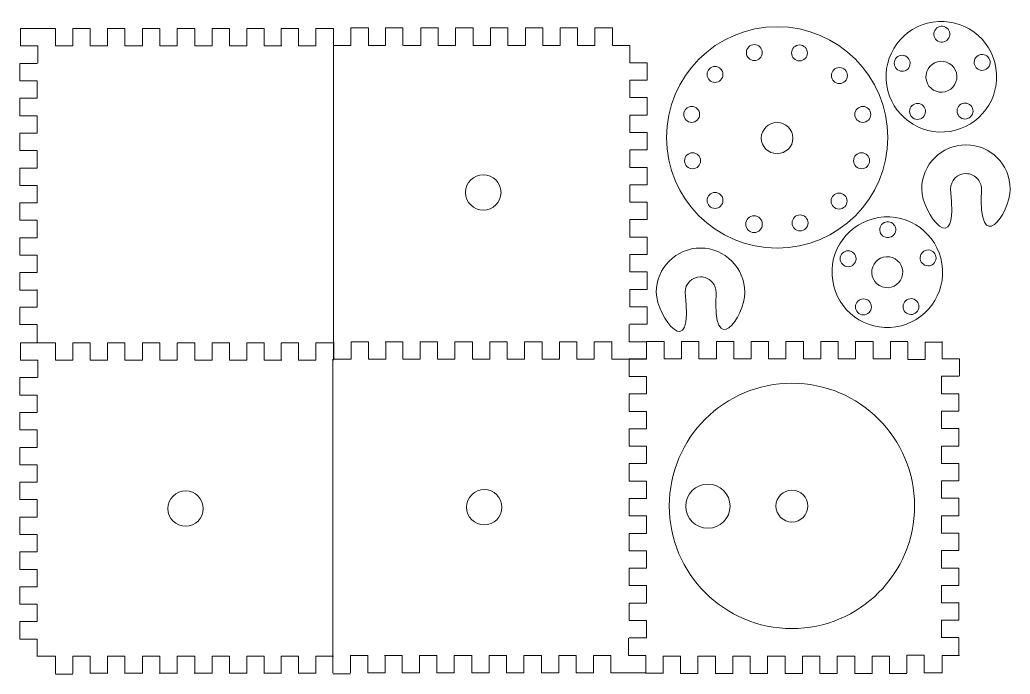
# Model space of a CAD drawing. Header units: inches. Extents: x -11.8 to 6.8, y 1.6 to 9.
# Drawn here: x -11.77 to -0.57, y 1.56 to 8.95 of the extents above; entities that cross this region are included whole.
import ezdxf

# ---------------------------------------------------------------- set-up
doc = ezdxf.new("R2010")
doc.units = ezdxf.units.IN
doc.header["$MEASUREMENT"] = 0
doc.layers.add('Layer 1', color=7, linetype='Continuous')

msp = doc.modelspace()

# ---------------------------------------------------------------- linework, layer by layer
at = {"layer": 'Layer 1', "color": 250, "lineweight": 9}
for centre, major_axis, ratio in [((-3.207, 7.621), (0, 1.251), 0.999094), ((-3.465, 8.58), (0, 0.09), 1), ((-2.954, 8.576), (0, 0.09), 1), ((-3.909, 8.333), (0, 0.09), 1), ((-2.503, 8.32), (0, 0.09), 1), ((-4.173, 7.882), (0, 0.09), 1), ((-2.239, 7.882), (0, 0.09), 1), ((-3.207, 7.614), (0.179, 0), 0.979593), ((-4.163, 7.358), (0, 0.09), 1), ((-2.253, 7.358), (0, 0.09), 1), ((-3.909, 6.91), (0, 0.09), 1), ((-2.507, 6.903), (0, 0.09), 1), ((-3.468, 6.642), (0, 0.095), 0.984376), ((-2.948, 6.656), (0, 0.09), 1), ((-3.04, 3.459), (0, 1.386), 0.999878), ((-3.989, 3.456), (0, 0.25), 1), ((-6.517, 3.444), (0, 0.2), 1), ((-3.04, 3.457), (0, 0.18), 1)]:
    msp.add_ellipse(centre, major_axis=major_axis, ratio=ratio, dxfattribs=at)
at = {"layer": 'Layer 1', "lineweight": 9}
for points in [[(-11.562, 8.853), (-11.562, 8.853), (-11.759, 8.853), (-11.759, 8.853)], [(-11.759, 8.853), (-11.759, 8.853), (-11.759, 8.656), (-11.759, 8.656)], [(-11.562, 8.853), (-11.562, 8.853), (-11.365, 8.853), (-11.365, 8.853)], [(-11.365, 8.853), (-11.365, 8.853), (-11.365, 8.656), (-11.365, 8.656)], [(-11.168, 8.656), (-11.168, 8.656), (-11.168, 8.853), (-11.168, 8.853)], [(-11.168, 8.853), (-11.168, 8.853), (-10.971, 8.853), (-10.971, 8.853)], [(-10.971, 8.853), (-10.971, 8.853), (-10.971, 8.656), (-10.971, 8.656)], [(-10.775, 8.656), (-10.775, 8.656), (-10.775, 8.853), (-10.775, 8.853)], [(-10.775, 8.853), (-10.775, 8.853), (-10.578, 8.853), (-10.578, 8.853)], [(-10.578, 8.853), (-10.578, 8.853), (-10.578, 8.656), (-10.578, 8.656)], [(-10.381, 8.656), (-10.381, 8.656), (-10.381, 8.853), (-10.381, 8.853)], [(-10.381, 8.853), (-10.381, 8.853), (-10.184, 8.853), (-10.184, 8.853)], [(-10.184, 8.853), (-10.184, 8.853), (-10.184, 8.656), (-10.184, 8.656)], [(-9.987, 8.656), (-9.987, 8.656), (-9.987, 8.853), (-9.987, 8.853)], [(-9.987, 8.853), (-9.987, 8.853), (-9.79, 8.853), (-9.79, 8.853)], [(-9.79, 8.853), (-9.79, 8.853), (-9.79, 8.656), (-9.79, 8.656)], [(-9.593, 8.656), (-9.593, 8.656), (-9.593, 8.853), (-9.593, 8.853)], [(-9.593, 8.853), (-9.593, 8.853), (-9.397, 8.853), (-9.397, 8.853)], [(-9.397, 8.853), (-9.397, 8.853), (-9.397, 8.656), (-9.397, 8.656)], [(-9.2, 8.656), (-9.2, 8.656), (-9.2, 8.853), (-9.2, 8.853)], [(-9.2, 8.853), (-9.2, 8.853), (-9.003, 8.853), (-9.003, 8.853)], [(-9.003, 8.656), (-9.003, 8.656), (-9.003, 8.853), (-9.003, 8.853)], [(-8.813, 8.656), (-8.813, 8.656), (-8.813, 8.853), (-8.813, 8.853)], [(-8.813, 8.853), (-8.813, 8.853), (-8.617, 8.853), (-8.617, 8.853)], [(-8.617, 8.853), (-8.617, 8.853), (-8.617, 8.656), (-8.617, 8.656)], [(-8.42, 8.656), (-8.42, 8.656), (-8.42, 8.853), (-8.42, 8.853)], [(-8.42, 8.853), (-8.42, 8.853), (-8.223, 8.853), (-8.223, 8.853)], [(-8.223, 8.656), (-8.223, 8.656), (-8.223, 8.853), (-8.223, 8.853)], [(-7.827, 8.858), (-7.827, 8.858), (-8.024, 8.858), (-8.024, 8.858)], [(-8.024, 8.858), (-8.024, 8.858), (-8.024, 8.661), (-8.024, 8.661)], [(-7.827, 8.661), (-7.827, 8.661), (-7.827, 8.858), (-7.827, 8.858)], [(-7.437, 8.858), (-7.437, 8.858), (-7.634, 8.858), (-7.634, 8.858)], [(-7.634, 8.858), (-7.634, 8.858), (-7.634, 8.661), (-7.634, 8.661)], [(-7.437, 8.661), (-7.437, 8.661), (-7.437, 8.858), (-7.437, 8.858)], [(-7.037, 8.858), (-7.037, 8.858), (-7.234, 8.858), (-7.234, 8.858)], [(-7.234, 8.858), (-7.234, 8.858), (-7.234, 8.661), (-7.234, 8.661)], [(-7.037, 8.661), (-7.037, 8.661), (-7.037, 8.858), (-7.037, 8.858)], [(-6.644, 8.858), (-6.644, 8.858), (-6.841, 8.858), (-6.841, 8.858)], [(-6.841, 8.858), (-6.841, 8.858), (-6.841, 8.661), (-6.841, 8.661)], [(-6.644, 8.661), (-6.644, 8.661), (-6.644, 8.858), (-6.644, 8.858)], [(-6.25, 8.858), (-6.25, 8.858), (-6.447, 8.858), (-6.447, 8.858)], [(-6.447, 8.858), (-6.447, 8.858), (-6.447, 8.661), (-6.447, 8.661)], [(-6.25, 8.661), (-6.25, 8.661), (-6.25, 8.858), (-6.25, 8.858)], [(-5.856, 8.858), (-5.856, 8.858), (-6.053, 8.858), (-6.053, 8.858)], [(-6.053, 8.858), (-6.053, 8.858), (-6.053, 8.661), (-6.053, 8.661)], [(-5.856, 8.661), (-5.856, 8.661), (-5.856, 8.858), (-5.856, 8.858)], [(-5.463, 8.858), (-5.463, 8.858), (-5.66, 8.858), (-5.66, 8.858)], [(-5.66, 8.858), (-5.66, 8.858), (-5.66, 8.661), (-5.66, 8.661)], [(-5.463, 8.661), (-5.463, 8.661), (-5.463, 8.858), (-5.463, 8.858)], [(-5.069, 8.858), (-5.069, 8.858), (-5.266, 8.858), (-5.266, 8.858)], [(-5.266, 8.858), (-5.266, 8.858), (-5.266, 8.661), (-5.266, 8.661)], [(-5.069, 8.661), (-5.069, 8.661), (-5.069, 8.858), (-5.069, 8.858)], [(-11.759, 8.656), (-11.759, 8.656), (-11.562, 8.656), (-11.562, 8.656)], [(-11.562, 8.656), (-11.562, 8.656), (-11.562, 8.459), (-11.562, 8.459)], [(-11.365, 8.656), (-11.365, 8.656), (-11.168, 8.656), (-11.168, 8.656)], [(-10.971, 8.656), (-10.971, 8.656), (-10.775, 8.656), (-10.775, 8.656)], [(-10.578, 8.656), (-10.578, 8.656), (-10.381, 8.656), (-10.381, 8.656)], [(-10.184, 8.656), (-10.184, 8.656), (-9.987, 8.656), (-9.987, 8.656)], [(-9.79, 8.656), (-9.79, 8.656), (-9.593, 8.656), (-9.593, 8.656)], [(-9.397, 8.656), (-9.397, 8.656), (-9.2, 8.656), (-9.2, 8.656)], [(-8.806, 8.656), (-8.806, 8.656), (-9.003, 8.656), (-9.003, 8.656)], [(-8.617, 8.656), (-8.617, 8.656), (-8.42, 8.656), (-8.42, 8.656)], [(-8.024, 8.661), (-8.024, 8.661), (-8.221, 8.661), (-8.221, 8.661)], [(-7.634, 8.661), (-7.634, 8.661), (-7.831, 8.661), (-7.831, 8.661)], [(-7.234, 8.661), (-7.234, 8.661), (-7.431, 8.661), (-7.431, 8.661)], [(-6.841, 8.661), (-6.841, 8.661), (-7.037, 8.661), (-7.037, 8.661)], [(-6.447, 8.661), (-6.447, 8.661), (-6.644, 8.661), (-6.644, 8.661)], [(-6.053, 8.661), (-6.053, 8.661), (-6.25, 8.661), (-6.25, 8.661)], [(-5.66, 8.661), (-5.66, 8.661), (-5.856, 8.661), (-5.856, 8.661)], [(-5.266, 8.661), (-5.266, 8.661), (-5.463, 8.661), (-5.463, 8.661)], [(-4.872, 8.661), (-4.872, 8.661), (-5.069, 8.661), (-5.069, 8.661)], [(-4.872, 8.464), (-4.872, 8.464), (-4.872, 8.661), (-4.872, 8.661)], [(-11.57, 8.458), (-11.57, 8.458), (-11.767, 8.458), (-11.767, 8.458)], [(-11.767, 8.458), (-11.767, 8.458), (-11.767, 8.261), (-11.767, 8.261)], [(-4.675, 8.464), (-4.675, 8.464), (-4.872, 8.464), (-4.872, 8.464)], [(-4.675, 8.267), (-4.675, 8.267), (-4.675, 8.464), (-4.675, 8.464)], [(-11.767, 8.261), (-11.767, 8.261), (-11.57, 8.261), (-11.57, 8.261)], [(-11.57, 8.261), (-11.57, 8.261), (-11.57, 8.064), (-11.57, 8.064)], [(-4.872, 8.071), (-4.872, 8.071), (-4.872, 8.267), (-4.872, 8.267)], [(-4.872, 8.267), (-4.872, 8.267), (-4.675, 8.267), (-4.675, 8.267)], [(-11.57, 8.064), (-11.57, 8.064), (-11.767, 8.064), (-11.767, 8.064)], [(-11.767, 8.064), (-11.767, 8.064), (-11.767, 7.867), (-11.767, 7.867)], [(-4.675, 8.071), (-4.675, 8.071), (-4.872, 8.071), (-4.872, 8.071)], [(-4.675, 7.874), (-4.675, 7.874), (-4.675, 8.071), (-4.675, 8.071)], [(-11.767, 7.867), (-11.767, 7.867), (-11.57, 7.867), (-11.57, 7.867)], [(-11.57, 7.867), (-11.57, 7.867), (-11.57, 7.67), (-11.57, 7.67)], [(-4.872, 7.677), (-4.872, 7.677), (-4.872, 7.874), (-4.872, 7.874)], [(-4.872, 7.874), (-4.872, 7.874), (-4.675, 7.874), (-4.675, 7.874)], [(-11.57, 7.67), (-11.57, 7.67), (-11.767, 7.67), (-11.767, 7.67)], [(-11.767, 7.67), (-11.767, 7.67), (-11.767, 7.473), (-11.767, 7.473)], [(-4.675, 7.677), (-4.675, 7.677), (-4.872, 7.677), (-4.872, 7.677)], [(-4.675, 7.48), (-4.675, 7.48), (-4.675, 7.677), (-4.675, 7.677)], [(-11.767, 7.473), (-11.767, 7.473), (-11.57, 7.473), (-11.57, 7.473)], [(-11.57, 7.473), (-11.57, 7.473), (-11.57, 7.276), (-11.57, 7.276)], [(-4.872, 7.283), (-4.872, 7.283), (-4.872, 7.48), (-4.872, 7.48)], [(-4.872, 7.48), (-4.872, 7.48), (-4.675, 7.48), (-4.675, 7.48)], [(-11.57, 7.276), (-11.57, 7.276), (-11.767, 7.276), (-11.767, 7.276)], [(-11.767, 7.276), (-11.767, 7.276), (-11.767, 7.08), (-11.767, 7.08)], [(-4.675, 7.283), (-4.675, 7.283), (-4.872, 7.283), (-4.872, 7.283)], [(-4.675, 7.086), (-4.675, 7.086), (-4.675, 7.283), (-4.675, 7.283)], [(-11.767, 7.08), (-11.767, 7.08), (-11.57, 7.08), (-11.57, 7.08)], [(-11.57, 7.08), (-11.57, 7.08), (-11.57, 6.883), (-11.57, 6.883)], [(-4.872, 6.889), (-4.872, 6.889), (-4.872, 7.086), (-4.872, 7.086)], [(-4.872, 7.086), (-4.872, 7.086), (-4.675, 7.086), (-4.675, 7.086)], [(-11.57, 6.883), (-11.57, 6.883), (-11.767, 6.883), (-11.767, 6.883)], [(-11.767, 6.883), (-11.767, 6.883), (-11.767, 6.686), (-11.767, 6.686)], [(-4.675, 6.889), (-4.675, 6.889), (-4.872, 6.889), (-4.872, 6.889)], [(-4.675, 6.693), (-4.675, 6.693), (-4.675, 6.889), (-4.675, 6.889)], [(-11.767, 6.686), (-11.767, 6.686), (-11.57, 6.686), (-11.57, 6.686)], [(-11.57, 6.686), (-11.57, 6.686), (-11.57, 6.489), (-11.57, 6.489)], [(-4.872, 6.496), (-4.872, 6.496), (-4.872, 6.693), (-4.872, 6.693)], [(-4.872, 6.693), (-4.872, 6.693), (-4.675, 6.693), (-4.675, 6.693)], [(-4.675, 6.496), (-4.675, 6.496), (-4.872, 6.496), (-4.872, 6.496)], [(-4.675, 6.299), (-4.675, 6.299), (-4.675, 6.496), (-4.675, 6.496)], [(-11.57, 6.489), (-11.57, 6.489), (-11.767, 6.489), (-11.767, 6.489)], [(-11.767, 6.489), (-11.767, 6.489), (-11.767, 6.292), (-11.767, 6.292)], [(-11.767, 6.292), (-11.767, 6.292), (-11.57, 6.292), (-11.57, 6.292)], [(-11.57, 6.292), (-11.57, 6.292), (-11.57, 6.095), (-11.57, 6.095)], [(-4.872, 6.102), (-4.872, 6.102), (-4.872, 6.299), (-4.872, 6.299)], [(-4.872, 6.299), (-4.872, 6.299), (-4.675, 6.299), (-4.675, 6.299)], [(-11.57, 6.095), (-11.57, 6.095), (-11.767, 6.095), (-11.767, 6.095)], [(-11.767, 6.095), (-11.767, 6.095), (-11.767, 5.898), (-11.767, 5.898)], [(-4.675, 6.102), (-4.675, 6.102), (-4.872, 6.102), (-4.872, 6.102)], [(-4.675, 5.905), (-4.675, 5.905), (-4.675, 6.102), (-4.675, 6.102)], [(-11.767, 5.898), (-11.767, 5.898), (-11.57, 5.898), (-11.57, 5.898)], [(-11.57, 5.902), (-11.57, 5.902), (-11.57, 5.705), (-11.57, 5.705)], [(-4.872, 5.708), (-4.872, 5.708), (-4.872, 5.905), (-4.872, 5.905)], [(-4.872, 5.905), (-4.872, 5.905), (-4.675, 5.905), (-4.675, 5.905)], [(-11.57, 5.705), (-11.57, 5.705), (-11.767, 5.705), (-11.767, 5.705)], [(-11.767, 5.702), (-11.767, 5.702), (-11.767, 5.505), (-11.767, 5.505)], [(-4.675, 5.708), (-4.675, 5.708), (-4.872, 5.708), (-4.872, 5.708)], [(-4.675, 5.511), (-4.675, 5.511), (-4.675, 5.708), (-4.675, 5.708)], [(-11.767, 5.508), (-11.767, 5.508), (-11.57, 5.508), (-11.57, 5.508)], [(-11.57, 5.505), (-11.57, 5.505), (-11.57, 5.308), (-11.57, 5.308)], [(-4.88, 5.313), (-4.88, 5.313), (-4.88, 5.51), (-4.88, 5.51)], [(-4.872, 5.511), (-4.872, 5.511), (-4.675, 5.511), (-4.675, 5.511)], [(-11.562, 5.303), (-11.562, 5.303), (-11.759, 5.303), (-11.759, 5.303)], [(-11.759, 5.303), (-11.759, 5.303), (-11.759, 5.106), (-11.759, 5.106)], [(-11.562, 5.303), (-11.562, 5.303), (-11.365, 5.303), (-11.365, 5.303)], [(-11.365, 5.303), (-11.365, 5.303), (-11.365, 5.106), (-11.365, 5.106)], [(-11.168, 5.106), (-11.168, 5.106), (-11.168, 5.303), (-11.168, 5.303)], [(-11.168, 5.303), (-11.168, 5.303), (-10.971, 5.303), (-10.971, 5.303)], [(-10.971, 5.303), (-10.971, 5.303), (-10.971, 5.106), (-10.971, 5.106)], [(-10.775, 5.106), (-10.775, 5.106), (-10.775, 5.303), (-10.775, 5.303)], [(-10.775, 5.303), (-10.775, 5.303), (-10.578, 5.303), (-10.578, 5.303)], [(-10.578, 5.303), (-10.578, 5.303), (-10.578, 5.106), (-10.578, 5.106)], [(-10.381, 5.106), (-10.381, 5.106), (-10.381, 5.303), (-10.381, 5.303)], [(-10.381, 5.303), (-10.381, 5.303), (-10.184, 5.303), (-10.184, 5.303)], [(-10.184, 5.303), (-10.184, 5.303), (-10.184, 5.106), (-10.184, 5.106)], [(-9.987, 5.106), (-9.987, 5.106), (-9.987, 5.303), (-9.987, 5.303)], [(-9.987, 5.303), (-9.987, 5.303), (-9.79, 5.303), (-9.79, 5.303)], [(-9.79, 5.303), (-9.79, 5.303), (-9.79, 5.106), (-9.79, 5.106)], [(-9.593, 5.106), (-9.593, 5.106), (-9.593, 5.303), (-9.593, 5.303)], [(-9.593, 5.303), (-9.593, 5.303), (-9.397, 5.303), (-9.397, 5.303)], [(-9.397, 5.303), (-9.397, 5.303), (-9.397, 5.106), (-9.397, 5.106)], [(-9.2, 5.106), (-9.2, 5.106), (-9.2, 5.303), (-9.2, 5.303)], [(-9.2, 5.303), (-9.2, 5.303), (-9.003, 5.303), (-9.003, 5.303)], [(-9.003, 5.106), (-9.003, 5.106), (-9.003, 5.303), (-9.003, 5.303)], [(-8.813, 5.106), (-8.813, 5.106), (-8.813, 5.303), (-8.813, 5.303)], [(-8.813, 5.303), (-8.813, 5.303), (-8.617, 5.303), (-8.617, 5.303)], [(-8.617, 5.303), (-8.617, 5.303), (-8.617, 5.106), (-8.617, 5.106)], [(-8.42, 5.106), (-8.42, 5.106), (-8.42, 5.303), (-8.42, 5.303)], [(-8.42, 5.303), (-8.42, 5.303), (-8.223, 5.303), (-8.223, 5.303)], [(-8.223, 5.106), (-8.223, 5.106), (-8.223, 5.303), (-8.223, 5.303)], [(-8.219, 5.313), (-8.219, 5.313), (-8.219, 5.116), (-8.219, 5.116)], [(-7.825, 5.313), (-7.825, 5.313), (-8.022, 5.313), (-8.022, 5.313)], [(-8.022, 5.313), (-8.022, 5.313), (-8.022, 5.116), (-8.022, 5.116)], [(-7.825, 5.116), (-7.825, 5.116), (-7.825, 5.313), (-7.825, 5.313)], [(-7.636, 5.313), (-7.636, 5.313), (-7.439, 5.313), (-7.439, 5.313)], [(-7.628, 5.313), (-7.628, 5.313), (-7.628, 5.116), (-7.628, 5.116)], [(-7.439, 5.313), (-7.439, 5.313), (-7.439, 5.116), (-7.439, 5.116)], [(-7.045, 5.313), (-7.045, 5.313), (-7.242, 5.313), (-7.242, 5.313)], [(-7.242, 5.313), (-7.242, 5.313), (-7.242, 5.116), (-7.242, 5.116)], [(-7.045, 5.116), (-7.045, 5.116), (-7.045, 5.313), (-7.045, 5.313)], [(-6.652, 5.313), (-6.652, 5.313), (-6.848, 5.313), (-6.848, 5.313)], [(-6.848, 5.313), (-6.848, 5.313), (-6.848, 5.116), (-6.848, 5.116)], [(-6.652, 5.116), (-6.652, 5.116), (-6.652, 5.313), (-6.652, 5.313)], [(-6.258, 5.313), (-6.258, 5.313), (-6.455, 5.313), (-6.455, 5.313)], [(-6.455, 5.313), (-6.455, 5.313), (-6.455, 5.116), (-6.455, 5.116)], [(-6.258, 5.116), (-6.258, 5.116), (-6.258, 5.313), (-6.258, 5.313)], [(-5.864, 5.313), (-5.864, 5.313), (-6.061, 5.313), (-6.061, 5.313)], [(-6.061, 5.313), (-6.061, 5.313), (-6.061, 5.116), (-6.061, 5.116)], [(-5.864, 5.116), (-5.864, 5.116), (-5.864, 5.313), (-5.864, 5.313)], [(-5.471, 5.313), (-5.471, 5.313), (-5.667, 5.313), (-5.667, 5.313)], [(-5.667, 5.313), (-5.667, 5.313), (-5.667, 5.116), (-5.667, 5.116)], [(-5.471, 5.116), (-5.471, 5.116), (-5.471, 5.313), (-5.471, 5.313)], [(-5.077, 5.313), (-5.077, 5.313), (-5.274, 5.313), (-5.274, 5.313)], [(-5.274, 5.313), (-5.274, 5.313), (-5.274, 5.116), (-5.274, 5.116)], [(-5.077, 5.116), (-5.077, 5.116), (-5.077, 5.313), (-5.077, 5.313)], [(-4.683, 5.313), (-4.683, 5.313), (-4.88, 5.313), (-4.88, 5.313)], [(-4.683, 5.116), (-4.683, 5.116), (-4.683, 5.313), (-4.683, 5.313)], [(-4.682, 5.12), (-4.682, 5.12), (-4.682, 5.317), (-4.682, 5.317)], [(-4.682, 5.317), (-4.682, 5.317), (-4.485, 5.317), (-4.485, 5.317)], [(-4.485, 5.317), (-4.485, 5.317), (-4.485, 5.12), (-4.485, 5.12)], [(-4.288, 5.12), (-4.288, 5.12), (-4.288, 5.317), (-4.288, 5.317)], [(-4.288, 5.317), (-4.288, 5.317), (-4.091, 5.317), (-4.091, 5.317)], [(-4.091, 5.317), (-4.091, 5.317), (-4.091, 5.12), (-4.091, 5.12)], [(-3.894, 5.12), (-3.894, 5.12), (-3.894, 5.317), (-3.894, 5.317)], [(-3.894, 5.317), (-3.894, 5.317), (-3.698, 5.317), (-3.698, 5.317)], [(-3.698, 5.317), (-3.698, 5.317), (-3.698, 5.12), (-3.698, 5.12)], [(-3.501, 5.12), (-3.501, 5.12), (-3.501, 5.317), (-3.501, 5.317)], [(-3.501, 5.317), (-3.501, 5.317), (-3.304, 5.317), (-3.304, 5.317)], [(-3.304, 5.317), (-3.304, 5.317), (-3.304, 5.12), (-3.304, 5.12)], [(-3.107, 5.12), (-3.107, 5.12), (-3.107, 5.317), (-3.107, 5.317)], [(-3.107, 5.317), (-3.107, 5.317), (-2.91, 5.317), (-2.91, 5.317)], [(-2.91, 5.317), (-2.91, 5.317), (-2.91, 5.12), (-2.91, 5.12)], [(-2.713, 5.12), (-2.713, 5.12), (-2.713, 5.317), (-2.713, 5.317)], [(-2.713, 5.317), (-2.713, 5.317), (-2.517, 5.317), (-2.517, 5.317)], [(-2.517, 5.317), (-2.517, 5.317), (-2.517, 5.12), (-2.517, 5.12)], [(-2.32, 5.12), (-2.32, 5.12), (-2.32, 5.317), (-2.32, 5.317)], [(-2.32, 5.317), (-2.32, 5.317), (-2.123, 5.317), (-2.123, 5.317)], [(-2.123, 5.317), (-2.123, 5.317), (-2.123, 5.12), (-2.123, 5.12)], [(-1.926, 5.12), (-1.926, 5.12), (-1.926, 5.317), (-1.926, 5.317)], [(-1.926, 5.317), (-1.926, 5.317), (-1.729, 5.317), (-1.729, 5.317)], [(-1.731, 5.309), (-1.731, 5.309), (-1.731, 5.112), (-1.731, 5.112)], [(-1.534, 5.112), (-1.534, 5.112), (-1.534, 5.309), (-1.534, 5.309)], [(-1.534, 5.309), (-1.534, 5.309), (-1.337, 5.309), (-1.337, 5.309)], [(-1.342, 5.318), (-1.342, 5.318), (-1.342, 5.121), (-1.342, 5.121)], [(-11.759, 5.106), (-11.759, 5.106), (-11.562, 5.106), (-11.562, 5.106)], [(-11.562, 5.106), (-11.562, 5.106), (-11.562, 4.909), (-11.562, 4.909)], [(-11.365, 5.106), (-11.365, 5.106), (-11.168, 5.106), (-11.168, 5.106)], [(-10.971, 5.106), (-10.971, 5.106), (-10.775, 5.106), (-10.775, 5.106)], [(-10.578, 5.106), (-10.578, 5.106), (-10.381, 5.106), (-10.381, 5.106)], [(-10.184, 5.106), (-10.184, 5.106), (-9.987, 5.106), (-9.987, 5.106)], [(-9.79, 5.106), (-9.79, 5.106), (-9.593, 5.106), (-9.593, 5.106)], [(-9.397, 5.106), (-9.397, 5.106), (-9.2, 5.106), (-9.2, 5.106)], [(-8.806, 5.106), (-8.806, 5.106), (-9.003, 5.106), (-9.003, 5.106)], [(-8.617, 5.106), (-8.617, 5.106), (-8.42, 5.106), (-8.42, 5.106)], [(-8.022, 5.116), (-8.022, 5.116), (-8.219, 5.116), (-8.219, 5.116)], [(-7.628, 5.116), (-7.628, 5.116), (-7.825, 5.116), (-7.825, 5.116)], [(-7.242, 5.116), (-7.242, 5.116), (-7.439, 5.116), (-7.439, 5.116)], [(-6.848, 5.116), (-6.848, 5.116), (-7.045, 5.116), (-7.045, 5.116)], [(-6.455, 5.116), (-6.455, 5.116), (-6.652, 5.116), (-6.652, 5.116)], [(-6.061, 5.116), (-6.061, 5.116), (-6.258, 5.116), (-6.258, 5.116)], [(-5.667, 5.116), (-5.667, 5.116), (-5.864, 5.116), (-5.864, 5.116)], [(-5.274, 5.116), (-5.274, 5.116), (-5.471, 5.116), (-5.471, 5.116)], [(-4.88, 5.116), (-4.88, 5.116), (-5.077, 5.116), (-5.077, 5.116)], [(-4.88, 4.921), (-4.88, 4.921), (-4.88, 5.118), (-4.88, 5.118)], [(-4.88, 5.116), (-4.88, 5.116), (-4.683, 5.116), (-4.683, 5.116)], [(-4.879, 5.12), (-4.879, 5.12), (-4.682, 5.12), (-4.682, 5.12)], [(-4.485, 5.12), (-4.485, 5.12), (-4.288, 5.12), (-4.288, 5.12)], [(-4.091, 5.12), (-4.091, 5.12), (-3.894, 5.12), (-3.894, 5.12)], [(-3.698, 5.12), (-3.698, 5.12), (-3.501, 5.12), (-3.501, 5.12)], [(-3.304, 5.12), (-3.304, 5.12), (-3.107, 5.12), (-3.107, 5.12)], [(-2.91, 5.12), (-2.91, 5.12), (-2.713, 5.12), (-2.713, 5.12)], [(-2.517, 5.12), (-2.517, 5.12), (-2.32, 5.12), (-2.32, 5.12)], [(-2.123, 5.12), (-2.123, 5.12), (-1.926, 5.12), (-1.926, 5.12)], [(-1.731, 5.112), (-1.731, 5.112), (-1.534, 5.112), (-1.534, 5.112)], [(-1.342, 5.121), (-1.342, 5.121), (-1.145, 5.121), (-1.145, 5.121)], [(-1.145, 5.121), (-1.145, 5.121), (-1.145, 4.924), (-1.145, 4.924)], [(-11.57, 4.908), (-11.57, 4.908), (-11.767, 4.908), (-11.767, 4.908)], [(-11.767, 4.908), (-11.767, 4.908), (-11.767, 4.711), (-11.767, 4.711)], [(-4.683, 4.921), (-4.683, 4.921), (-4.88, 4.921), (-4.88, 4.921)], [(-4.683, 4.724), (-4.683, 4.724), (-4.683, 4.921), (-4.683, 4.921)], [(-1.153, 4.923), (-1.153, 4.923), (-1.349, 4.923), (-1.349, 4.923)], [(-1.349, 4.923), (-1.349, 4.923), (-1.349, 4.726), (-1.349, 4.726)], [(-11.767, 4.711), (-11.767, 4.711), (-11.57, 4.711), (-11.57, 4.711)], [(-11.57, 4.711), (-11.57, 4.711), (-11.57, 4.514), (-11.57, 4.514)], [(-4.88, 4.527), (-4.88, 4.527), (-4.88, 4.724), (-4.88, 4.724)], [(-4.88, 4.724), (-4.88, 4.724), (-4.683, 4.724), (-4.683, 4.724)], [(-1.349, 4.726), (-1.349, 4.726), (-1.153, 4.726), (-1.153, 4.726)], [(-1.153, 4.726), (-1.153, 4.726), (-1.153, 4.529), (-1.153, 4.529)], [(-11.57, 4.514), (-11.57, 4.514), (-11.767, 4.514), (-11.767, 4.514)], [(-11.767, 4.514), (-11.767, 4.514), (-11.767, 4.317), (-11.767, 4.317)], [(-4.683, 4.527), (-4.683, 4.527), (-4.88, 4.527), (-4.88, 4.527)], [(-4.683, 4.33), (-4.683, 4.33), (-4.683, 4.527), (-4.683, 4.527)], [(-1.153, 4.529), (-1.153, 4.529), (-1.349, 4.529), (-1.349, 4.529)], [(-1.349, 4.529), (-1.349, 4.529), (-1.349, 4.332), (-1.349, 4.332)], [(-11.767, 4.317), (-11.767, 4.317), (-11.57, 4.317), (-11.57, 4.317)], [(-11.57, 4.317), (-11.57, 4.317), (-11.57, 4.12), (-11.57, 4.12)], [(-4.88, 4.133), (-4.88, 4.133), (-4.88, 4.33), (-4.88, 4.33)], [(-4.88, 4.33), (-4.88, 4.33), (-4.683, 4.33), (-4.683, 4.33)], [(-1.349, 4.332), (-1.349, 4.332), (-1.153, 4.332), (-1.153, 4.332)], [(-1.153, 4.332), (-1.153, 4.332), (-1.153, 4.135), (-1.153, 4.135)], [(-11.57, 4.12), (-11.57, 4.12), (-11.767, 4.12), (-11.767, 4.12)], [(-11.767, 4.12), (-11.767, 4.12), (-11.767, 3.923), (-11.767, 3.923)], [(-4.683, 4.133), (-4.683, 4.133), (-4.88, 4.133), (-4.88, 4.133)], [(-4.683, 3.937), (-4.683, 3.937), (-4.683, 4.133), (-4.683, 4.133)], [(-1.153, 4.135), (-1.153, 4.135), (-1.349, 4.135), (-1.349, 4.135)], [(-1.349, 4.135), (-1.349, 4.135), (-1.349, 3.938), (-1.349, 3.938)], [(-11.767, 3.923), (-11.767, 3.923), (-11.57, 3.923), (-11.57, 3.923)], [(-11.57, 3.923), (-11.57, 3.923), (-11.57, 3.726), (-11.57, 3.726)], [(-4.88, 3.74), (-4.88, 3.74), (-4.88, 3.937), (-4.88, 3.937)], [(-4.88, 3.937), (-4.88, 3.937), (-4.683, 3.937), (-4.683, 3.937)], [(-1.349, 3.938), (-1.349, 3.938), (-1.153, 3.938), (-1.153, 3.938)], [(-1.153, 3.938), (-1.153, 3.938), (-1.153, 3.741), (-1.153, 3.741)], [(-11.57, 3.726), (-11.57, 3.726), (-11.767, 3.726), (-11.767, 3.726)], [(-11.767, 3.726), (-11.767, 3.726), (-11.767, 3.53), (-11.767, 3.53)], [(-4.683, 3.74), (-4.683, 3.74), (-4.88, 3.74), (-4.88, 3.74)], [(-4.683, 3.543), (-4.683, 3.543), (-4.683, 3.74), (-4.683, 3.74)], [(-1.153, 3.741), (-1.153, 3.741), (-1.349, 3.741), (-1.349, 3.741)], [(-1.349, 3.741), (-1.349, 3.741), (-1.349, 3.545), (-1.349, 3.545)], [(-11.767, 3.53), (-11.767, 3.53), (-11.57, 3.53), (-11.57, 3.53)], [(-11.57, 3.53), (-11.57, 3.53), (-11.57, 3.333), (-11.57, 3.333)], [(-4.88, 3.346), (-4.88, 3.346), (-4.88, 3.543), (-4.88, 3.543)], [(-4.88, 3.543), (-4.88, 3.543), (-4.683, 3.543), (-4.683, 3.543)], [(-1.349, 3.545), (-1.349, 3.545), (-1.153, 3.545), (-1.153, 3.545)], [(-1.153, 3.545), (-1.153, 3.545), (-1.153, 3.348), (-1.153, 3.348)], [(-11.57, 3.333), (-11.57, 3.333), (-11.767, 3.333), (-11.767, 3.333)], [(-11.767, 3.333), (-11.767, 3.333), (-11.767, 3.136), (-11.767, 3.136)], [(-4.683, 3.346), (-4.683, 3.346), (-4.88, 3.346), (-4.88, 3.346)], [(-4.683, 3.149), (-4.683, 3.149), (-4.683, 3.346), (-4.683, 3.346)], [(-1.153, 3.348), (-1.153, 3.348), (-1.349, 3.348), (-1.349, 3.348)], [(-1.349, 3.348), (-1.349, 3.348), (-1.349, 3.151), (-1.349, 3.151)], [(-11.767, 3.136), (-11.767, 3.136), (-11.57, 3.136), (-11.57, 3.136)], [(-11.57, 3.136), (-11.57, 3.136), (-11.57, 2.939), (-11.57, 2.939)], [(-4.88, 2.952), (-4.88, 2.952), (-4.88, 3.149), (-4.88, 3.149)], [(-4.88, 3.149), (-4.88, 3.149), (-4.683, 3.149), (-4.683, 3.149)], [(-1.349, 3.151), (-1.349, 3.151), (-1.153, 3.151), (-1.153, 3.151)], [(-1.153, 3.151), (-1.153, 3.151), (-1.153, 2.954), (-1.153, 2.954)], [(-11.57, 2.939), (-11.57, 2.939), (-11.767, 2.939), (-11.767, 2.939)], [(-11.767, 2.939), (-11.767, 2.939), (-11.767, 2.742), (-11.767, 2.742)], [(-4.683, 2.952), (-4.683, 2.952), (-4.88, 2.952), (-4.88, 2.952)], [(-4.683, 2.756), (-4.683, 2.756), (-4.683, 2.952), (-4.683, 2.952)], [(-1.153, 2.954), (-1.153, 2.954), (-1.349, 2.954), (-1.349, 2.954)], [(-1.349, 2.954), (-1.349, 2.954), (-1.349, 2.757), (-1.349, 2.757)], [(-11.767, 2.742), (-11.767, 2.742), (-11.57, 2.742), (-11.57, 2.742)], [(-11.57, 2.742), (-11.57, 2.742), (-11.57, 2.545), (-11.57, 2.545)], [(-4.88, 2.559), (-4.88, 2.559), (-4.88, 2.756), (-4.88, 2.756)], [(-4.88, 2.756), (-4.88, 2.756), (-4.683, 2.756), (-4.683, 2.756)], [(-1.349, 2.757), (-1.349, 2.757), (-1.153, 2.757), (-1.153, 2.757)], [(-1.153, 2.757), (-1.153, 2.757), (-1.153, 2.56), (-1.153, 2.56)], [(-11.57, 2.545), (-11.57, 2.545), (-11.767, 2.545), (-11.767, 2.545)], [(-11.767, 2.545), (-11.767, 2.545), (-11.767, 2.348), (-11.767, 2.348)], [(-4.683, 2.559), (-4.683, 2.559), (-4.88, 2.559), (-4.88, 2.559)], [(-4.683, 2.362), (-4.683, 2.362), (-4.683, 2.559), (-4.683, 2.559)], [(-1.153, 2.56), (-1.153, 2.56), (-1.349, 2.56), (-1.349, 2.56)], [(-1.349, 2.56), (-1.349, 2.56), (-1.349, 2.364), (-1.349, 2.364)], [(-4.88, 2.165), (-4.88, 2.165), (-4.88, 2.362), (-4.88, 2.362)], [(-4.88, 2.362), (-4.88, 2.362), (-4.683, 2.362), (-4.683, 2.362)], [(-1.349, 2.364), (-1.349, 2.364), (-1.153, 2.364), (-1.153, 2.364)], [(-1.153, 2.367), (-1.153, 2.367), (-1.153, 2.17), (-1.153, 2.17)], [(-11.767, 2.348), (-11.767, 2.348), (-11.57, 2.348), (-11.57, 2.348)], [(-11.57, 2.348), (-11.57, 2.348), (-11.57, 2.152), (-11.57, 2.152)], [(-11.57, 2.152), (-11.57, 2.152), (-11.767, 2.152), (-11.767, 2.152)], [(-11.767, 2.152), (-11.767, 2.152), (-11.767, 1.955), (-11.767, 1.955)], [(-4.683, 2.165), (-4.683, 2.165), (-4.88, 2.165), (-4.88, 2.165)], [(-4.683, 1.968), (-4.683, 1.968), (-4.683, 2.165), (-4.683, 2.165)], [(-1.153, 2.17), (-1.153, 2.17), (-1.349, 2.17), (-1.349, 2.17)], [(-1.349, 2.167), (-1.349, 2.167), (-1.349, 1.97), (-1.349, 1.97)], [(-11.767, 1.955), (-11.767, 1.955), (-11.57, 1.955), (-11.57, 1.955)], [(-11.57, 1.955), (-11.57, 1.955), (-11.57, 1.758), (-11.57, 1.758)], [(-4.888, 1.77), (-4.888, 1.77), (-4.888, 1.966), (-4.888, 1.966)], [(-4.88, 1.968), (-4.88, 1.968), (-4.683, 1.968), (-4.683, 1.968)], [(-1.349, 1.974), (-1.349, 1.974), (-1.153, 1.974), (-1.153, 1.974)], [(-1.153, 1.97), (-1.153, 1.97), (-1.153, 1.773), (-1.153, 1.773)], [(-11.562, 1.763), (-11.562, 1.763), (-11.365, 1.763), (-11.365, 1.763)], [(-11.365, 1.763), (-11.365, 1.763), (-11.365, 1.566), (-11.365, 1.566)], [(-11.168, 1.566), (-11.168, 1.566), (-11.168, 1.763), (-11.168, 1.763)], [(-11.168, 1.763), (-11.168, 1.763), (-10.971, 1.763), (-10.971, 1.763)], [(-10.971, 1.763), (-10.971, 1.763), (-10.971, 1.566), (-10.971, 1.566)], [(-10.775, 1.566), (-10.775, 1.566), (-10.775, 1.763), (-10.775, 1.763)], [(-10.775, 1.763), (-10.775, 1.763), (-10.578, 1.763), (-10.578, 1.763)], [(-10.578, 1.763), (-10.578, 1.763), (-10.578, 1.566), (-10.578, 1.566)], [(-10.381, 1.566), (-10.381, 1.566), (-10.381, 1.763), (-10.381, 1.763)], [(-10.381, 1.763), (-10.381, 1.763), (-10.184, 1.763), (-10.184, 1.763)], [(-10.184, 1.763), (-10.184, 1.763), (-10.184, 1.566), (-10.184, 1.566)], [(-9.987, 1.566), (-9.987, 1.566), (-9.987, 1.763), (-9.987, 1.763)], [(-9.987, 1.763), (-9.987, 1.763), (-9.79, 1.763), (-9.79, 1.763)], [(-9.79, 1.763), (-9.79, 1.763), (-9.79, 1.566), (-9.79, 1.566)], [(-9.593, 1.566), (-9.593, 1.566), (-9.593, 1.763), (-9.593, 1.763)], [(-9.593, 1.763), (-9.593, 1.763), (-9.397, 1.763), (-9.397, 1.763)], [(-9.397, 1.763), (-9.397, 1.763), (-9.397, 1.566), (-9.397, 1.566)], [(-9.2, 1.566), (-9.2, 1.566), (-9.2, 1.763), (-9.2, 1.763)], [(-9.2, 1.763), (-9.2, 1.763), (-9.003, 1.763), (-9.003, 1.763)], [(-9.003, 1.566), (-9.003, 1.566), (-9.003, 1.763), (-9.003, 1.763)], [(-8.813, 1.566), (-8.813, 1.566), (-8.813, 1.763), (-8.813, 1.763)], [(-8.813, 1.763), (-8.813, 1.763), (-8.617, 1.763), (-8.617, 1.763)], [(-8.617, 1.763), (-8.617, 1.763), (-8.617, 1.566), (-8.617, 1.566)], [(-8.42, 1.566), (-8.42, 1.566), (-8.42, 1.763), (-8.42, 1.763)], [(-8.42, 1.763), (-8.42, 1.763), (-8.223, 1.763), (-8.223, 1.763)], [(-8.227, 1.77), (-8.227, 1.77), (-8.227, 1.573), (-8.227, 1.573)], [(-7.833, 1.77), (-7.833, 1.77), (-8.03, 1.77), (-8.03, 1.77)], [(-8.03, 1.77), (-8.03, 1.77), (-8.03, 1.573), (-8.03, 1.573)], [(-7.833, 1.573), (-7.833, 1.573), (-7.833, 1.77), (-7.833, 1.77)], [(-7.644, 1.77), (-7.644, 1.77), (-7.447, 1.77), (-7.447, 1.77)], [(-7.636, 1.77), (-7.636, 1.77), (-7.636, 1.573), (-7.636, 1.573)], [(-7.447, 1.77), (-7.447, 1.77), (-7.447, 1.573), (-7.447, 1.573)], [(-7.053, 1.77), (-7.053, 1.77), (-7.25, 1.77), (-7.25, 1.77)], [(-7.25, 1.77), (-7.25, 1.77), (-7.25, 1.573), (-7.25, 1.573)], [(-7.053, 1.573), (-7.053, 1.573), (-7.053, 1.77), (-7.053, 1.77)], [(-6.659, 1.77), (-6.659, 1.77), (-6.856, 1.77), (-6.856, 1.77)], [(-6.856, 1.77), (-6.856, 1.77), (-6.856, 1.573), (-6.856, 1.573)], [(-6.659, 1.573), (-6.659, 1.573), (-6.659, 1.77), (-6.659, 1.77)], [(-6.266, 1.77), (-6.266, 1.77), (-6.463, 1.77), (-6.463, 1.77)], [(-6.463, 1.77), (-6.463, 1.77), (-6.463, 1.573), (-6.463, 1.573)], [(-6.266, 1.573), (-6.266, 1.573), (-6.266, 1.77), (-6.266, 1.77)], [(-5.872, 1.77), (-5.872, 1.77), (-6.069, 1.77), (-6.069, 1.77)], [(-6.069, 1.77), (-6.069, 1.77), (-6.069, 1.573), (-6.069, 1.573)], [(-5.872, 1.573), (-5.872, 1.573), (-5.872, 1.77), (-5.872, 1.77)], [(-5.478, 1.77), (-5.478, 1.77), (-5.675, 1.77), (-5.675, 1.77)], [(-5.675, 1.77), (-5.675, 1.77), (-5.675, 1.573), (-5.675, 1.573)], [(-5.478, 1.573), (-5.478, 1.573), (-5.478, 1.77), (-5.478, 1.77)], [(-5.085, 1.77), (-5.085, 1.77), (-5.282, 1.77), (-5.282, 1.77)], [(-5.282, 1.77), (-5.282, 1.77), (-5.282, 1.573), (-5.282, 1.573)], [(-5.085, 1.573), (-5.085, 1.573), (-5.085, 1.77), (-5.085, 1.77)], [(-4.691, 1.77), (-4.691, 1.77), (-4.888, 1.77), (-4.888, 1.77)], [(-4.691, 1.573), (-4.691, 1.573), (-4.691, 1.77), (-4.691, 1.77)], [(-4.496, 1.566), (-4.496, 1.566), (-4.496, 1.763), (-4.496, 1.763)], [(-4.496, 1.763), (-4.496, 1.763), (-4.299, 1.763), (-4.299, 1.763)], [(-4.299, 1.763), (-4.299, 1.763), (-4.299, 1.566), (-4.299, 1.566)], [(-4.102, 1.566), (-4.102, 1.566), (-4.102, 1.763), (-4.102, 1.763)], [(-4.102, 1.763), (-4.102, 1.763), (-3.905, 1.763), (-3.905, 1.763)], [(-3.905, 1.763), (-3.905, 1.763), (-3.905, 1.566), (-3.905, 1.566)], [(-3.708, 1.566), (-3.708, 1.566), (-3.708, 1.763), (-3.708, 1.763)], [(-3.708, 1.763), (-3.708, 1.763), (-3.511, 1.763), (-3.511, 1.763)], [(-3.511, 1.763), (-3.511, 1.763), (-3.511, 1.566), (-3.511, 1.566)], [(-3.315, 1.566), (-3.315, 1.566), (-3.315, 1.763), (-3.315, 1.763)], [(-3.315, 1.763), (-3.315, 1.763), (-3.118, 1.763), (-3.118, 1.763)], [(-3.118, 1.763), (-3.118, 1.763), (-3.118, 1.566), (-3.118, 1.566)], [(-2.921, 1.566), (-2.921, 1.566), (-2.921, 1.763), (-2.921, 1.763)], [(-2.921, 1.763), (-2.921, 1.763), (-2.724, 1.763), (-2.724, 1.763)], [(-2.724, 1.763), (-2.724, 1.763), (-2.724, 1.566), (-2.724, 1.566)], [(-2.527, 1.566), (-2.527, 1.566), (-2.527, 1.763), (-2.527, 1.763)], [(-2.527, 1.763), (-2.527, 1.763), (-2.33, 1.763), (-2.33, 1.763)], [(-2.33, 1.763), (-2.33, 1.763), (-2.33, 1.566), (-2.33, 1.566)], [(-2.134, 1.566), (-2.134, 1.566), (-2.134, 1.763), (-2.134, 1.763)], [(-2.134, 1.763), (-2.134, 1.763), (-1.937, 1.763), (-1.937, 1.763)], [(-1.937, 1.763), (-1.937, 1.763), (-1.937, 1.566), (-1.937, 1.566)], [(-1.741, 1.575), (-1.741, 1.575), (-1.741, 1.772), (-1.741, 1.772)], [(-1.741, 1.772), (-1.741, 1.772), (-1.545, 1.772), (-1.545, 1.772)], [(-1.545, 1.772), (-1.545, 1.772), (-1.545, 1.575), (-1.545, 1.575)], [(-1.145, 1.768), (-1.145, 1.768), (-1.342, 1.768), (-1.342, 1.768)], [(-1.342, 1.768), (-1.342, 1.768), (-1.342, 1.571), (-1.342, 1.571)], [(-10.773, 1.568), (-10.773, 1.568), (-10.97, 1.568), (-10.97, 1.568)], [(-10.387, 1.568), (-10.387, 1.568), (-10.583, 1.568), (-10.583, 1.568)], [(-9.993, 1.568), (-9.993, 1.568), (-10.19, 1.568), (-10.19, 1.568)], [(-9.599, 1.568), (-9.599, 1.568), (-9.796, 1.568), (-9.796, 1.568)], [(-9.205, 1.568), (-9.205, 1.568), (-9.402, 1.568), (-9.402, 1.568)], [(-8.812, 1.568), (-8.812, 1.568), (-9.009, 1.568), (-9.009, 1.568)], [(-8.418, 1.568), (-8.418, 1.568), (-8.615, 1.568), (-8.615, 1.568)], [(-7.636, 1.573), (-7.636, 1.573), (-7.833, 1.573), (-7.833, 1.573)], [(-7.25, 1.573), (-7.25, 1.573), (-7.447, 1.573), (-7.447, 1.573)], [(-6.856, 1.573), (-6.856, 1.573), (-7.053, 1.573), (-7.053, 1.573)], [(-6.463, 1.573), (-6.463, 1.573), (-6.659, 1.573), (-6.659, 1.573)], [(-6.069, 1.573), (-6.069, 1.573), (-6.266, 1.573), (-6.266, 1.573)], [(-5.675, 1.573), (-5.675, 1.573), (-5.872, 1.573), (-5.872, 1.573)], [(-5.282, 1.573), (-5.282, 1.573), (-5.478, 1.573), (-5.478, 1.573)], [(-4.888, 1.573), (-4.888, 1.573), (-5.085, 1.573), (-5.085, 1.573)], [(-4.888, 1.573), (-4.888, 1.573), (-4.691, 1.573), (-4.691, 1.573)], [(-4.695, 1.571), (-4.695, 1.571), (-4.498, 1.571), (-4.498, 1.571)], [(-1.545, 1.575), (-1.545, 1.575), (-1.348, 1.575), (-1.348, 1.575)], [(-11.167, 1.558), (-11.167, 1.558), (-11.363, 1.558), (-11.363, 1.558)], [(-8.03, 1.563), (-8.03, 1.563), (-8.227, 1.563), (-8.227, 1.563)], [(-4.299, 1.566), (-4.299, 1.566), (-4.102, 1.566), (-4.102, 1.566)], [(-3.905, 1.566), (-3.905, 1.566), (-3.708, 1.566), (-3.708, 1.566)], [(-3.511, 1.566), (-3.511, 1.566), (-3.315, 1.566), (-3.315, 1.566)], [(-3.118, 1.566), (-3.118, 1.566), (-2.921, 1.566), (-2.921, 1.566)], [(-2.724, 1.566), (-2.724, 1.566), (-2.527, 1.566), (-2.527, 1.566)], [(-2.33, 1.566), (-2.33, 1.566), (-2.134, 1.566), (-2.134, 1.566)], [(-1.937, 1.566), (-1.937, 1.566), (-1.74, 1.566), (-1.74, 1.566)]]:
    msp.add_open_spline(points, degree=3, dxfattribs=at)
at = {"layer": 'Layer 1', "color": 250, "lineweight": 9}
for points, knots in [([(-0.727, 8.341), (-0.708, 7.997), (-0.972, 7.702), (-1.317, 7.683), (-1.317, 7.683), (-1.661, 7.664), (-1.956, 7.929), (-1.975, 8.273), (-1.975, 8.273), (-1.994, 8.618), (-1.73, 8.913), (-1.385, 8.931), (-1.385, 8.931), (-1.04, 8.95), (-0.746, 8.686), (-0.727, 8.341)], [0, 0, 0, 0, 0.2, 0.2, 0.2, 0.2, 0.4, 0.4, 0.4, 0.4, 0.6, 0.6, 0.6, 0.6, 1, 1, 1, 1]), ([(-1.303, 8.867), (-1.259, 8.843), (-1.243, 8.789), (-1.267, 8.745), (-1.267, 8.745), (-1.291, 8.701), (-1.345, 8.685), (-1.389, 8.709), (-1.389, 8.709), (-1.433, 8.733), (-1.449, 8.787), (-1.425, 8.831), (-1.425, 8.831), (-1.401, 8.875), (-1.347, 8.891), (-1.303, 8.867)], [0, 0, 0, 0, 0.2, 0.2, 0.2, 0.2, 0.4, 0.4, 0.4, 0.4, 0.6, 0.6, 0.6, 0.6, 1, 1, 1, 1]), ([(-1.743, 8.533), (-1.702, 8.505), (-1.691, 8.449), (-1.72, 8.408), (-1.72, 8.408), (-1.748, 8.367), (-1.804, 8.357), (-1.845, 8.385), (-1.845, 8.385), (-1.886, 8.413), (-1.896, 8.469), (-1.868, 8.51), (-1.868, 8.51), (-1.84, 8.551), (-1.784, 8.562), (-1.743, 8.533)], [0, 0, 0, 0, 0.2, 0.2, 0.2, 0.2, 0.4, 0.4, 0.4, 0.4, 0.6, 0.6, 0.6, 0.6, 1, 1, 1, 1]), ([(-0.8, 8.465), (-0.802, 8.415), (-0.844, 8.377), (-0.894, 8.379), (-0.894, 8.379), (-0.943, 8.381), (-0.982, 8.423), (-0.98, 8.473), (-0.98, 8.473), (-0.977, 8.523), (-0.935, 8.561), (-0.886, 8.559), (-0.886, 8.559), (-0.836, 8.557), (-0.798, 8.515), (-0.8, 8.465)], [0, 0, 0, 0, 0.2, 0.2, 0.2, 0.2, 0.4, 0.4, 0.4, 0.4, 0.6, 0.6, 0.6, 0.6, 1, 1, 1, 1]), ([(-1.176, 8.317), (-1.171, 8.22), (-1.245, 8.138), (-1.341, 8.133), (-1.341, 8.133), (-1.438, 8.127), (-1.521, 8.201), (-1.526, 8.298), (-1.526, 8.298), (-1.531, 8.394), (-1.457, 8.477), (-1.36, 8.482), (-1.36, 8.482), (-1.264, 8.487), (-1.181, 8.413), (-1.176, 8.317)], [0, 0, 0, 0, 0.2, 0.2, 0.2, 0.2, 0.4, 0.4, 0.4, 0.4, 0.6, 0.6, 0.6, 0.6, 1, 1, 1, 1]), ([(-1.71, 7.917), (-1.71, 7.967), (-1.669, 8.006), (-1.619, 8.006), (-1.619, 8.006), (-1.569, 8.005), (-1.53, 7.964), (-1.53, 7.914), (-1.53, 7.914), (-1.531, 7.865), (-1.572, 7.825), (-1.622, 7.826), (-1.622, 7.826), (-1.672, 7.826), (-1.711, 7.867), (-1.71, 7.917)], [0, 0, 0, 0, 0.2, 0.2, 0.2, 0.2, 0.4, 0.4, 0.4, 0.4, 0.6, 0.6, 0.6, 0.6, 1, 1, 1, 1]), ([(-1.017, 7.981), (-1.052, 8.017), (-1.109, 8.019), (-1.145, 7.985), (-1.145, 7.985), (-1.181, 7.951), (-1.182, 7.894), (-1.148, 7.858), (-1.148, 7.858), (-1.114, 7.821), (-1.057, 7.82), (-1.021, 7.854), (-1.021, 7.854), (-0.985, 7.888), (-0.983, 7.945), (-1.017, 7.981)], [0, 0, 0, 0, 0.2, 0.2, 0.2, 0.2, 0.4, 0.4, 0.4, 0.4, 0.6, 0.6, 0.6, 0.6, 1, 1, 1, 1]), ([(-1.248, 7.038), (-1.144, 6.2), (-1.573, 6.762), (-1.573, 7.038), (-1.573, 7.038), (-1.573, 7.315), (-1.349, 7.538), (-1.073, 7.538), (-1.073, 7.538), (-0.797, 7.538), (-0.573, 7.315), (-0.573, 7.038), (-0.573, 7.038), (-0.573, 6.762), (-0.94, 6.247), (-0.898, 7.038)], [0, 0, 0, 0, 0.2, 0.2, 0.2, 0.2, 0.4, 0.4, 0.4, 0.4, 0.6, 0.6, 0.6, 0.6, 1, 1, 1, 1]), ([(-6.528, 6.8), (-6.639, 6.8), (-6.728, 6.889), (-6.728, 7), (-6.728, 7), (-6.728, 7.11), (-6.639, 7.2), (-6.528, 7.2), (-6.528, 7.2), (-6.418, 7.2), (-6.328, 7.11), (-6.328, 7), (-6.328, 7), (-6.328, 6.889), (-6.418, 6.8), (-6.528, 6.8)], [0, 0, 0, 0, 0.2, 0.2, 0.2, 0.2, 0.4, 0.4, 0.4, 0.4, 0.6, 0.6, 0.6, 0.6, 1, 1, 1, 1]), ([(-1.248, 7.038), (-1.248, 7.135), (-1.17, 7.213), (-1.073, 7.213), (-1.073, 7.213), (-1.025, 7.213), (-0.981, 7.194), (-0.949, 7.162), (-0.949, 7.162), (-0.918, 7.13), (-0.898, 7.087), (-0.898, 7.038)], [0, 0, 0, 0, 0.25, 0.25, 0.25, 0.25, 0.5, 0.5, 0.5, 0.5, 1, 1, 1, 1]), ([(-1.338, 6.133), (-1.319, 5.788), (-1.583, 5.494), (-1.928, 5.475), (-1.928, 5.475), (-2.273, 5.456), (-2.567, 5.72), (-2.586, 6.065), (-2.586, 6.065), (-2.605, 6.41), (-2.341, 6.704), (-1.996, 6.723), (-1.996, 6.723), (-1.651, 6.742), (-1.357, 6.478), (-1.338, 6.133)], [0, 0, 0, 0, 0.2, 0.2, 0.2, 0.2, 0.4, 0.4, 0.4, 0.4, 0.6, 0.6, 0.6, 0.6, 1, 1, 1, 1]), ([(-1.914, 6.659), (-1.87, 6.635), (-1.854, 6.58), (-1.878, 6.537), (-1.878, 6.537), (-1.902, 6.493), (-1.956, 6.477), (-2, 6.501), (-2, 6.501), (-2.044, 6.524), (-2.06, 6.579), (-2.036, 6.623), (-2.036, 6.623), (-2.012, 6.666), (-1.958, 6.682), (-1.914, 6.659)], [0, 0, 0, 0, 0.2, 0.2, 0.2, 0.2, 0.4, 0.4, 0.4, 0.4, 0.6, 0.6, 0.6, 0.6, 1, 1, 1, 1]), ([(-4.248, 5.872), (-4.144, 5.033), (-4.573, 5.596), (-4.573, 5.872), (-4.573, 5.872), (-4.573, 6.148), (-4.349, 6.372), (-4.073, 6.372), (-4.073, 6.372), (-3.797, 6.372), (-3.573, 6.148), (-3.573, 5.872), (-3.573, 5.872), (-3.573, 5.596), (-3.94, 5.08), (-3.898, 5.872)], [0, 0, 0, 0, 0.2, 0.2, 0.2, 0.2, 0.4, 0.4, 0.4, 0.4, 0.6, 0.6, 0.6, 0.6, 1, 1, 1, 1]), ([(-2.354, 6.325), (-2.313, 6.297), (-2.303, 6.241), (-2.331, 6.2), (-2.331, 6.2), (-2.359, 6.159), (-2.415, 6.149), (-2.456, 6.177), (-2.456, 6.177), (-2.497, 6.205), (-2.507, 6.261), (-2.479, 6.302), (-2.479, 6.302), (-2.451, 6.343), (-2.395, 6.353), (-2.354, 6.325)], [0, 0, 0, 0, 0.2, 0.2, 0.2, 0.2, 0.4, 0.4, 0.4, 0.4, 0.6, 0.6, 0.6, 0.6, 1, 1, 1, 1]), ([(-1.787, 6.109), (-1.782, 6.012), (-1.856, 5.93), (-1.952, 5.924), (-1.952, 5.924), (-2.049, 5.919), (-2.132, 5.993), (-2.137, 6.089), (-2.137, 6.089), (-2.142, 6.186), (-2.068, 6.268), (-1.972, 6.274), (-1.972, 6.274), (-1.875, 6.279), (-1.792, 6.205), (-1.787, 6.109)], [0, 0, 0, 0, 0.2, 0.2, 0.2, 0.2, 0.4, 0.4, 0.4, 0.4, 0.6, 0.6, 0.6, 0.6, 1, 1, 1, 1]), ([(-1.411, 6.257), (-1.413, 6.207), (-1.455, 6.169), (-1.505, 6.171), (-1.505, 6.171), (-1.555, 6.173), (-1.593, 6.215), (-1.591, 6.265), (-1.591, 6.265), (-1.589, 6.314), (-1.546, 6.353), (-1.497, 6.351), (-1.497, 6.351), (-1.447, 6.348), (-1.409, 6.306), (-1.411, 6.257)], [0, 0, 0, 0, 0.2, 0.2, 0.2, 0.2, 0.4, 0.4, 0.4, 0.4, 0.6, 0.6, 0.6, 0.6, 1, 1, 1, 1]), ([(-4.248, 5.872), (-4.248, 5.968), (-4.17, 6.047), (-4.073, 6.047), (-4.073, 6.047), (-4.025, 6.047), (-3.981, 6.027), (-3.949, 5.995), (-3.949, 5.995), (-3.918, 5.964), (-3.898, 5.92), (-3.898, 5.872)], [0, 0, 0, 0, 0.25, 0.25, 0.25, 0.25, 0.5, 0.5, 0.5, 0.5, 1, 1, 1, 1]), ([(-2.322, 5.709), (-2.321, 5.758), (-2.28, 5.798), (-2.23, 5.797), (-2.23, 5.797), (-2.18, 5.797), (-2.141, 5.756), (-2.142, 5.706), (-2.142, 5.706), (-2.142, 5.656), (-2.183, 5.617), (-2.233, 5.617), (-2.233, 5.617), (-2.283, 5.618), (-2.322, 5.659), (-2.322, 5.709)], [0, 0, 0, 0, 0.2, 0.2, 0.2, 0.2, 0.4, 0.4, 0.4, 0.4, 0.6, 0.6, 0.6, 0.6, 1, 1, 1, 1]), ([(-1.629, 5.773), (-1.663, 5.809), (-1.72, 5.811), (-1.756, 5.776), (-1.756, 5.776), (-1.792, 5.742), (-1.793, 5.685), (-1.759, 5.649), (-1.759, 5.649), (-1.725, 5.613), (-1.668, 5.612), (-1.632, 5.646), (-1.632, 5.646), (-1.596, 5.68), (-1.594, 5.737), (-1.629, 5.773)], [0, 0, 0, 0, 0.2, 0.2, 0.2, 0.2, 0.4, 0.4, 0.4, 0.4, 0.6, 0.6, 0.6, 0.6, 1, 1, 1, 1]), ([(-9.893, 3.229), (-10.003, 3.229), (-10.093, 3.318), (-10.093, 3.429), (-10.093, 3.429), (-10.093, 3.539), (-10.003, 3.629), (-9.893, 3.629), (-9.893, 3.629), (-9.782, 3.629), (-9.693, 3.539), (-9.693, 3.429), (-9.693, 3.429), (-9.693, 3.318), (-9.782, 3.229), (-9.893, 3.229)], [0, 0, 0, 0, 0.2, 0.2, 0.2, 0.2, 0.4, 0.4, 0.4, 0.4, 0.6, 0.6, 0.6, 0.6, 1, 1, 1, 1])]:
    msp.add_open_spline(points, degree=3, knots=knots, dxfattribs=at)
for points in [[(-8.221, 8.661), (-8.221, 8.661), (-8.221, 5.276), (-8.221, 5.276)], [(-8.229, 5.118), (-8.229, 5.118), (-8.229, 1.733), (-8.229, 1.733)]]:
    msp.add_open_spline(points, degree=3, dxfattribs=at)

doc.saveas('drawing.dxf')
